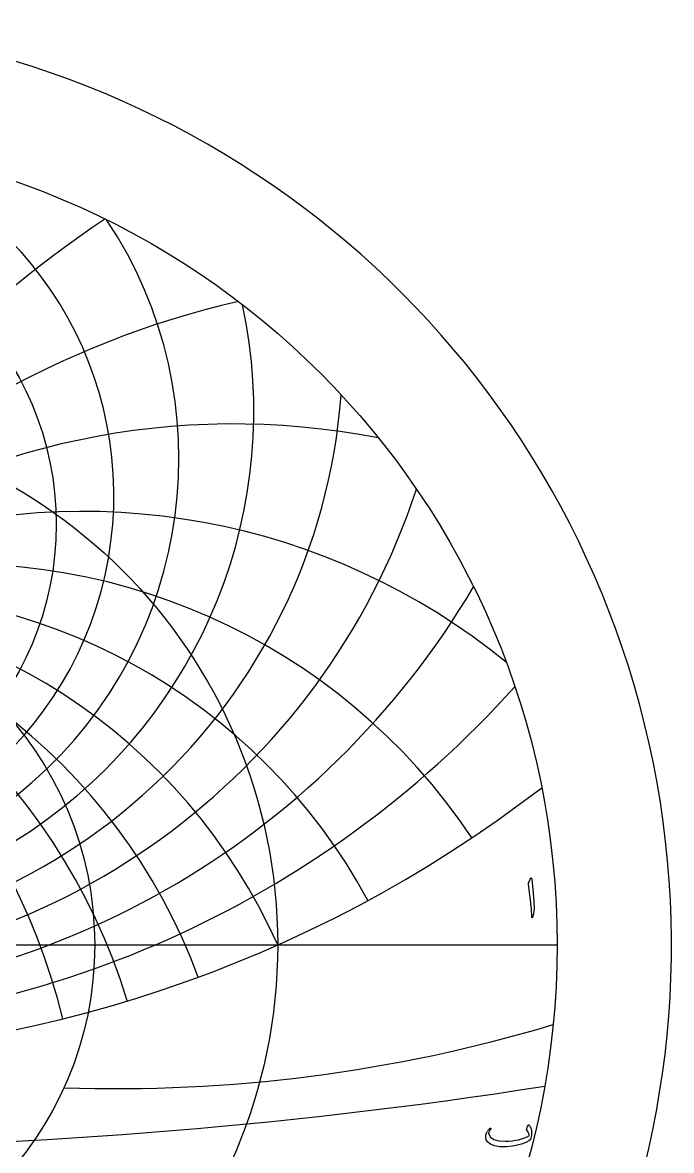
# Model space of a CAD drawing. Header units: millimetres. Extents: x -68 to 68, y -68 to 70.
# Drawn here: x 20.4 to 68.5, y -15.3 to 68.4 of the extents above; entities that cross this region are included whole.
import ezdxf

# ---------------------------------------------------------------- set-up
doc = ezdxf.new("R2010")
doc.units = ezdxf.units.MM
for name, color, linetype in [('CUT_OUTER', 1, 'Continuous'), ('ENGRAVE', 7, 'Continuous'), ('ENGRAVE_FINE', 8, 'Continuous'), ('TEXT', 5, 'Continuous')]:
    doc.layers.add(name, color=color, linetype=linetype)

msp = doc.modelspace()

# ---------------------------------------------------------------- linework, layer by layer
at = {"layer": 'CUT_OUTER'}
msp.add_arc((-0.0002, -0.0002), 68.4749, 142.031029, 87.802838, dxfattribs=at)
at = {"layer": 'ENGRAVE'}
msp.add_lwpolyline([(-60, 0), (60, 0)], dxfattribs=at)
for centre, radius in [((0, 0), 60), ((0, 31.2031), 22.8548), ((0, 0), 39.2754), ((0, 0), 25.7092)]:
    msp.add_circle(centre, radius, dxfattribs=at)
for centre, radius, start, end in [((0, 33.3497), 27.1291, 104.505507, 75.494493), ((0, 36.0775), 31.9495, 146.343028, 33.656972), ((0, 39.5703), 37.512, 167.806282, 12.193718), ((0, 44.107), 44.107, 184.286953, 355.713047), ((0, 50.1287), 52.1871, 198.225367, 341.774633), ((0, 58.3746), 62.5026, 210.596579, 329.403421), ((0, -17.4865), 42.9922, 24, 156), ((0, -17.4865), 42.9922, 24, 156), ((0, 70.1785), 76.3991, 221.90416, 318.09584), ((0, 88.2139), 96.5621, 232.445767, 307.554233), ((27.3443, 102.0502), 112.7143, 268.006904, 286.68594)]:
    msp.add_arc(centre, radius, start, end, dxfattribs=at)
at = {"layer": 'ENGRAVE_FINE'}
for centre, radius, start, end in [((74.4647, -17.4865), 85.9845, 123.937589, 173.480554), ((74.4647, -17.4865), 85.9845, 123.937589, 173.480554), ((51.2362, -17.4865), 66.8841, 102.845994, 171.152332), ((51.2362, -17.4865), 66.8841, 102.845994, 171.152332), ((36.0748, -17.4865), 56.1224, 79.036959, 168.679033), ((36.0748, -17.4865), 56.1224, 79.036959, 168.679033), ((-24.8216, -17.4865), 49.6432, 13.992665, 129.228654), ((-24.8216, -17.4865), 49.6432, 13.992665, 129.228654), ((24.8216, -17.4865), 49.6432, 50.771346, 166.007335), ((24.8216, -17.4865), 49.6432, 50.771346, 166.007335), ((-15.6479, -17.4865), 45.7514, 16.930802, 146.227383), ((-15.6479, -17.4865), 45.7514, 16.930802, 146.227383), ((15.6479, -17.4865), 45.7514, 33.772617, 163.069198), ((15.6479, -17.4865), 45.7514, 33.772617, 163.069198), ((-7.5807, -17.4865), 43.6555, 20.225434, 151.570262), ((-7.5807, -17.4865), 43.6555, 20.225434, 151.570262), ((7.5807, -17.4865), 43.6555, 28.429738, 159.774566), ((7.5807, -17.4865), 43.6555, 28.429738, 159.774566), ((0, 367.1711), 382.2475, 261.109199, 278.890801)]:
    msp.add_arc(centre, radius, start, end, dxfattribs=at)
at = {"layer": 'TEXT'}
for points in [[(58.0031, 4.8748), (58.0438, 4.9536), (58.0765, 4.9813), (58.1013, 4.9579), (58.118, 4.8833), (58.216, 3.8401), (58.2742, 3.1998), (58.2873, 2.6883), (58.2551, 2.3056), (58.1776, 2.0517), (58.1635, 2.031), (58.151, 2.0198), (58.1401, 2.0182), (58.1308, 2.0262), (58.1233, 2.0387), (58.118, 2.0549), (58.1148, 2.0749), (58.1138, 2.0986), (58.1138, 2.283), (58.1052, 2.4786), (58.0882, 2.6854), (58.0627, 2.9033), (58.0571, 2.9603), (58.0403, 3.1141), (58.0124, 3.3648), (57.9732, 3.7124), (57.8796, 4.4831), (57.8774, 4.5241), (57.8796, 4.5619), (57.886, 4.5965), (57.8966, 4.6279)], [(57.9279, -13.3698), (57.9565, -13.4057), (57.9827, -13.4453), (58.0065, -13.4887), (58.028, -13.5358), (58.047, -13.5864), (58.0636, -13.6401), (58.0779, -13.6971), (58.0897, -13.7572), (58.1051, -13.8781), (58.1089, -13.9978), (58.1009, -14.1165), (58.0812, -14.2341), (58.0514, -14.339), (58.0131, -14.4236), (57.9662, -14.488), (57.9109, -14.5322), (57.7352, -14.6251), (57.5489, -14.7079), (57.352, -14.7805), (57.1444, -14.843), (56.9262, -14.8949), (56.6973, -14.9357), (56.4578, -14.9652), (56.2076, -14.9836), (55.7387, -14.9788), (55.3539, -14.9133), (55.0532, -14.7872), (54.8365, -14.6003), (54.7477, -14.4542), (54.7067, -14.297), (54.7136, -14.1285), (54.7684, -13.9489), (54.7869, -13.9101), (54.8083, -13.8706), (54.8327, -13.8303), (54.86, -13.7892), (54.8902, -13.7473), (54.9233, -13.7045), (54.9594, -13.661), (54.9983, -13.6167), (55.0114, -13.6042), (55.025, -13.5965), (55.0391, -13.5936), (55.0537, -13.5954), (55.0635, -13.5992), (55.0718, -13.6061), (55.0785, -13.6162), (55.0835, -13.6295), (55.0859, -13.642), (55.0846, -13.654), (55.0795, -13.6654), (55.0707, -13.6763), (55.0343, -13.7197), (55.0015, -13.7647), (54.9725, -13.8113), (54.9473, -13.8594), (54.93, -13.9055), (54.9206, -13.9499), (54.9193, -13.9928), (54.926, -14.034), (55.059, -14.2749), (55.3092, -14.4439), (55.6764, -14.541), (56.1608, -14.5663), (56.4271, -14.556), (56.6808, -14.5338), (56.9221, -14.4996), (57.1508, -14.4534), (57.3673, -14.3953), (57.5718, -14.3252), (57.7644, -14.2431), (57.9449, -14.149), (57.9274, -14.0612), (57.8874, -13.9638), (57.8252, -13.8568), (57.7405, -13.7402), (57.7379, -13.729), (57.7384, -13.7083), (57.7421, -13.6779), (57.7491, -13.638), (57.7509, -13.634), (57.7523, -13.6306), (57.753, -13.6276), (57.7533, -13.6252), (57.7672, -13.571), (57.7874, -13.5103), (57.814, -13.4432), (57.847, -13.3698), (57.8616, -13.3474), (57.88, -13.34), (57.9021, -13.3474), (57.9279, -13.3698)]]:
    msp.add_lwpolyline(points, close=True, dxfattribs=at)

doc.saveas('drawing.dxf')
